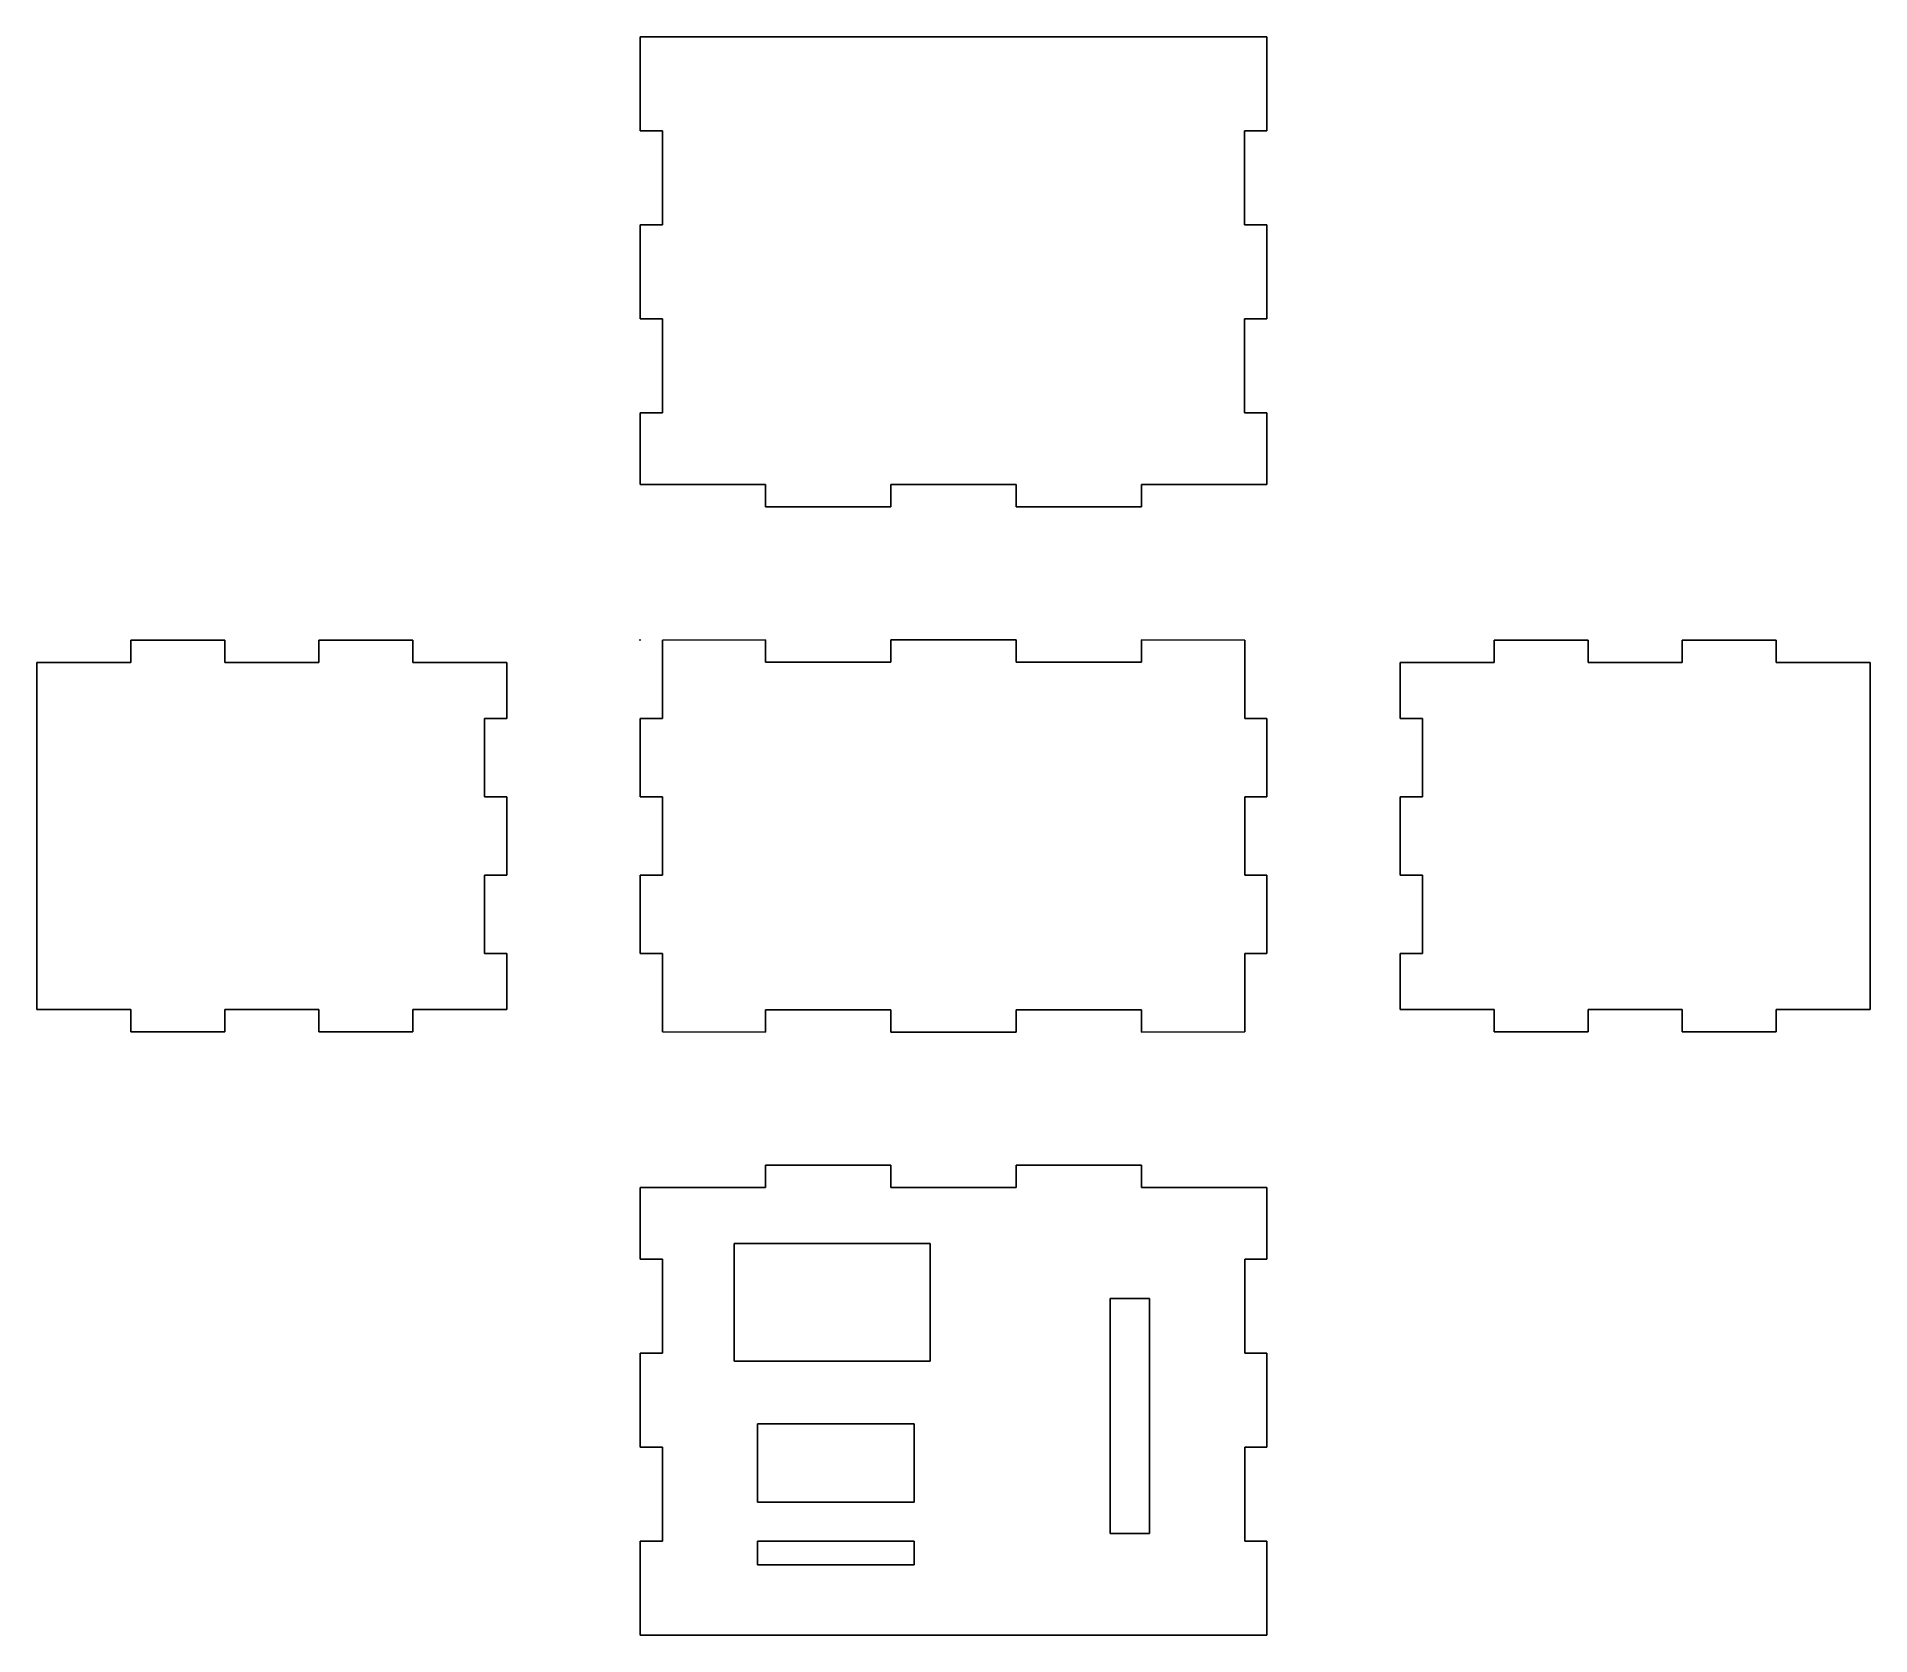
# Model space of a CAD drawing. Header units: millimetres. Extents: x -77 to 157, y -127 to 77.
import ezdxf

# ---------------------------------------------------------------- set-up
doc = ezdxf.new("R2010")
doc.units = ezdxf.units.MM
doc.header["$MEASUREMENT"] = 0
doc.layers.add('Configuración 1 v9_Sketch1', color=7, linetype='Continuous')

msp = doc.modelspace()

# ---------------------------------------------------------------- linework, layer by layer
at = {"layer": 'Configuración 1 v9_Sketch1'}
for p, q in [((0, 65), (0, 77)), ((0, 77), (80, 77)), ((80, 65), (80, 77)), ((0, 65), (2.84, 65)), ((2.84, 65), (2.84, 53)), ((80, 65), (77.15, 65)), ((77.15, 65), (77.15, 53)), ((2.84, 53), (0, 53)), ((0, 53), (0, 41)), ((77.15, 53), (80, 53)), ((80, 53), (80, 41)), ((2.84, 41), (0, 41)), ((2.84, 29), (2.84, 41)), ((80, 41), (77.15, 41)), ((77.15, 41), (77.15, 29)), ((0, 29), (2.84, 29)), ((0, 19.84), (0, 29)), ((77.15, 29), (80, 29)), ((80, 19.84), (80, 29)), ((0, 19.84), (16, 19.84)), ((16, 19.84), (16, 17)), ((32, 19.84), (32, 17)), ((32, 19.84), (48, 19.84)), ((48, 17), (48, 19.84)), ((64, 17), (64, 19.84)), ((64, 19.84), (80, 19.84)), ((16, 17), (32, 17)), ((48, 17), (64, 17)), ((-65.01, 0), (-65.01, -2.85)), ((-65.01, 0), (-53.01, 0)), ((-53.01, 0), (-53.01, -2.85)), ((-41.01, -2.85), (-41.01, 0)), ((-41.01, 0), (-29.01, 0)), ((-29.01, 0), (-29.01, -2.85)), ((2.84, 0), (16, 0.03)), ((2.84, 0), (2.84, -10)), ((16, -2.82), (16, 0.03)), ((32, 0.03), (32, -2.82)), ((32, 0.03), (48, 0.03)), ((48, -2.82), (48, 0.03)), ((64, 0.03), (64, -2.82)), ((64, 0.03), (77.19, 0)), ((77.19, 0), (77.19, -10)), ((109.01, 0), (109.01, -2.85)), ((109.01, 0), (121.01, 0)), ((121.01, -2.85), (121.01, 0)), ((133.01, 0), (133.01, -2.85)), ((133.01, 0), (145.01, 0)), ((145.01, 0), (145.01, -2.85)), ((-65.01, -2.85), (-77.01, -2.85)), ((-77.01, -2.85), (-77.01, -47.15)), ((-53.01, -2.85), (-41.01, -2.85)), ((-29.01, -2.85), (-17, -2.85)), ((-17, -10), (-17, -2.85)), ((32, -2.82), (16, -2.82)), ((64, -2.82), (48, -2.82)), ((109.01, -2.85), (97.01, -2.85)), ((97.01, -10), (97.01, -2.85)), ((133.01, -2.85), (121.01, -2.85)), ((145.01, -2.85), (157.01, -2.85)), ((157.01, -2.85), (157.01, -47.15)), ((-19.84, -10), (-19.84, -20)), ((-17, -10), (-19.84, -10)), ((2.84, -10), (0, -10)), ((0, -10), (0, -20)), ((80, -10), (77.19, -10)), ((80, -20), (80, -10)), ((97.01, -10), (99.86, -10)), ((99.86, -10), (99.86, -20)), ((-19.84, -20), (-17, -20)), ((-17, -30), (-17, -20)), ((0, -20), (2.84, -20)), ((2.84, -20), (2.84, -30)), ((77.2, -20), (77.2, -30)), ((80, -20), (77.2, -20)), ((99.86, -20), (97.01, -20)), ((97.01, -30), (97.01, -20)), ((-19.84, -30), (-19.84, -40)), ((-17, -30), (-19.84, -30)), ((2.84, -30), (0, -30)), ((0, -30), (0, -40)), ((77.2, -30), (80, -30)), ((80, -30), (80, -40)), ((97.01, -30), (99.86, -30)), ((99.86, -30), (99.86, -40)), ((-19.84, -40), (-17, -40)), ((-17, -47.15), (-17, -40)), ((2.84, -40), (0, -40)), ((2.84, -50), (2.84, -40)), ((77.2, -40), (77.2, -50)), ((77.2, -40), (80, -40)), ((99.86, -40), (97.01, -40)), ((97.01, -47.15), (97.01, -40)), ((-65.01, -47.15), (-77.01, -47.15)), ((-65.01, -50), (-65.01, -47.15)), ((-53.01, -47.15), (-53.01, -50)), ((-41.01, -47.15), (-53.01, -47.15)), ((-41.01, -50), (-41.01, -47.15)), ((-29.01, -47.15), (-17, -47.15)), ((-29.01, -50), (-29.01, -47.15)), ((32, -47.18), (16, -47.18)), ((16, -47.18), (16, -50.03)), ((32, -50.03), (32, -47.18)), ((64, -47.18), (48, -47.18)), ((48, -47.18), (48, -50.03)), ((64, -50.03), (64, -47.18)), ((109.01, -47.15), (97.01, -47.15)), ((109.01, -50), (109.01, -47.15)), ((133.01, -47.15), (121.01, -47.15)), ((121.01, -47.15), (121.01, -50)), ((133.01, -50), (133.01, -47.15)), ((145.01, -50), (145.01, -47.15)), ((145.01, -47.15), (157.01, -47.15)), ((-65.01, -50), (-53.01, -50)), ((-41.01, -50), (-29.01, -50)), ((16, -50.03), (2.84, -50)), ((32, -50.03), (48, -50.03)), ((64, -50.03), (77.2, -50)), ((109.01, -50), (121.01, -50)), ((133.01, -50), (145.01, -50)), ((16, -69.84), (16, -67)), ((16, -67), (32, -67)), ((32, -69.84), (32, -67)), ((48, -67), (48, -69.84)), ((48, -67), (64, -67)), ((64, -67), (64, -69.84)), ((0, -69.84), (16, -69.84)), ((0, -79), (0, -69.84)), ((48, -69.84), (32, -69.84)), ((64, -69.84), (80, -69.84)), ((80, -79), (80, -69.84)), ((12, -92), (12, -77)), ((12, -77), (37, -77)), ((37, -77), (37, -92)), ((0, -79), (2.84, -79)), ((2.84, -79), (2.84, -91)), ((80, -79), (77.16, -79)), ((77.16, -79), (77.16, -91)), ((60, -114), (60, -84)), ((60, -84), (65, -84)), ((65, -84), (65, -114)), ((2.84, -91), (0, -91)), ((0, -91), (0, -103)), ((77.16, -91), (80, -91)), ((80, -91), (80, -103)), ((37, -92), (12, -92)), ((15, -100), (35, -100)), ((15, -110), (15, -100)), ((35, -100), (35, -110)), ((0, -103), (2.84, -103)), ((2.84, -103), (2.84, -115)), ((80, -103), (77.16, -103)), ((77.16, -103), (77.16, -115)), ((35, -110), (15, -110)), ((65, -114), (60, -114)), ((2.84, -115), (0, -115)), ((0, -115), (0, -127)), ((15, -118), (15, -115)), ((15, -115), (35, -115)), ((35, -115), (35, -118)), ((77.16, -115), (80, -115)), ((80, -115), (80, -127)), ((35, -118), (15, -118)), ((80, -127), (0, -127))]:
    msp.add_line(p, q, dxfattribs=at)
msp.add_point((0, 0), dxfattribs=at)

doc.saveas('drawing.dxf')
